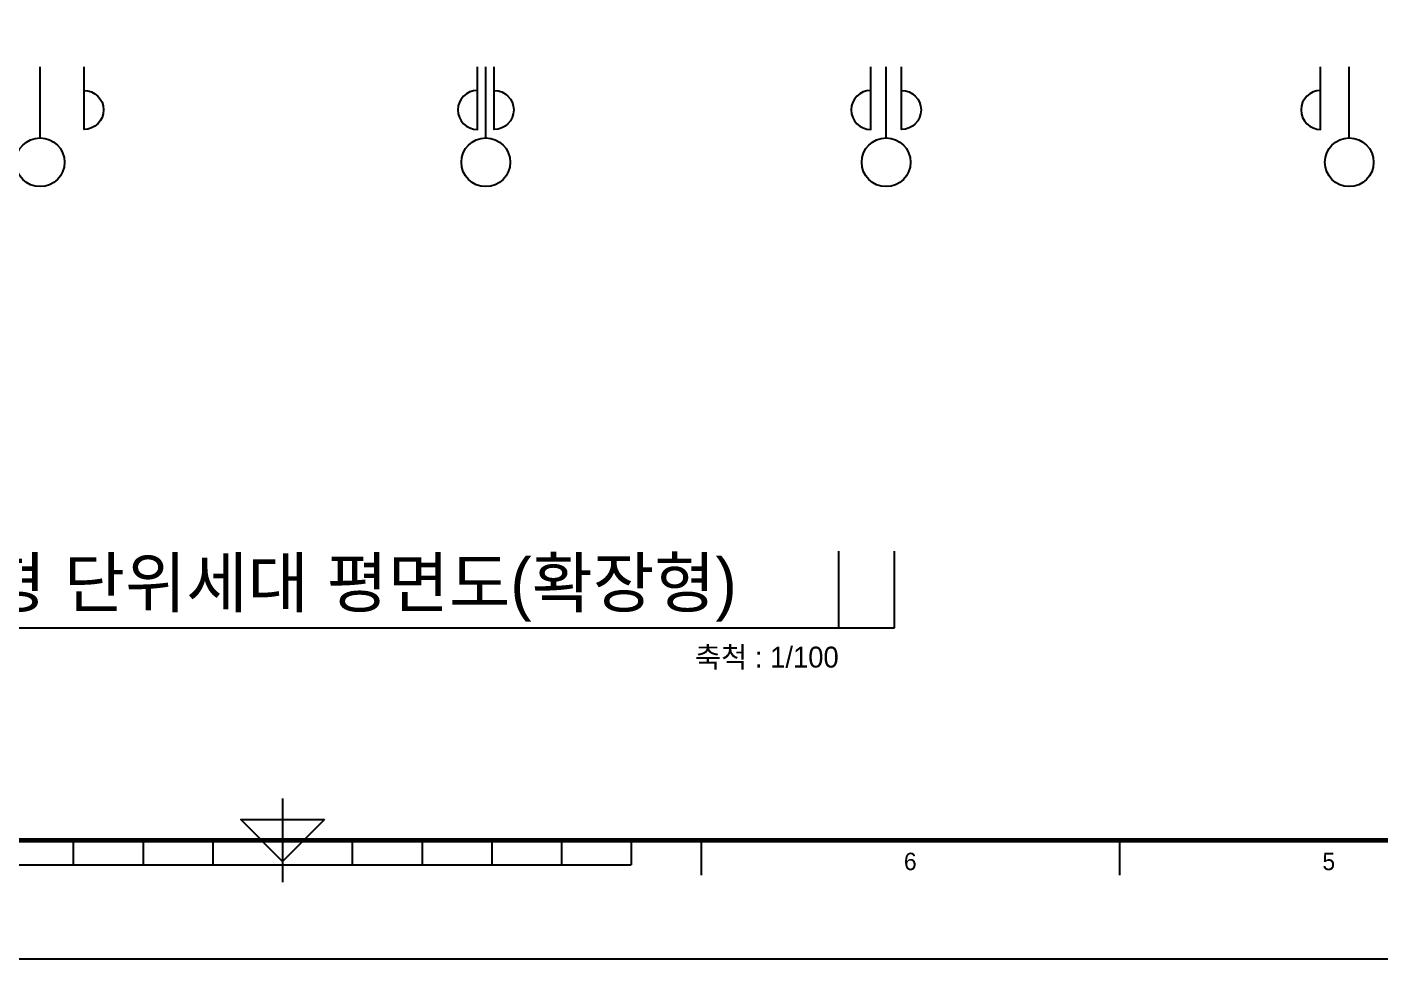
# Model space of a CAD drawing. Header units: millimetres. Extents: x -24416 to 92204, y -190080 to 23760.
# Drawn here: x 69372 to 79071, y -190080 to -183396 of the extents above; entities that cross this region are included whole.
import ezdxf
from ezdxf.enums import TextEntityAlignment as Align

# ---------------------------------------------------------------- set-up
doc = ezdxf.new("R2010")
doc.units = ezdxf.units.MM
doc.header["$LTSCALE"] = 50
doc.linetypes.add('AUDIT_D_220706163347-0', pattern=[0])
for name, color, linetype in [('A-치수', 7, 'AUDIT_D_220706163347-0'), ('AA-BORD-FORM', 7, 'Continuous'), ('AA-BORD-TEXT', 3, 'Continuous'), ('AA-XXXX-SYMB', 7, 'Continuous'), ('AA-XXXX-TEXT', 3, 'Continuous'), ('DIM', 7, 'AUDIT_D_220706163347-0')]:
    doc.layers.add(name, color=color, linetype=linetype)
doc.layers.add('Defpoint', color=135, linetype='Continuous', plot=False)
doc.styles.add('HAUD01', font='Dotum.ttf')

# ---------------------------------------------------------------- blocks, each defined once
blk = doc.blocks.new('중심')
at = {"layer": 'DIM'}
blk.add_line((-350, 0), (0, 0), dxfattribs=at)
blk.add_circle((-470, 0), 120, dxfattribs=at)
blk = doc.blocks.new('DIM-1108')
at = {"layer": 'DIM'}
for points in [[(19626.9, -207610.5, -1), (19626.9, -207890.5), (19626.9, -207440.5)], [(22446.9, -207610.5, 1), (22446.9, -207890.5), (22446.9, -207440.5)], [(22566.9, -207610.5, -1), (22566.9, -207890.5), (22566.9, -207440.5)], [(25266.9, -207610.5, 1), (25266.9, -207890.5), (25266.9, -207440.5)], [(25486.9, -207610.5, -1), (25486.9, -207890.5), (25486.9, -207440.5)], [(28491.9, -207610.5, 1), (28491.9, -207890.5), (28491.9, -207440.5)]]:
    blk.add_lwpolyline(points, format="xyb", dxfattribs=at)
at = {"layer": 'A-치수', "xscale": 1.458333333333342, "yscale": 1.458333333333342, "zscale": 1.458333333333342, "rotation": 90}
for p in [(19311.9, -207440.5), (22506.9, -207440.5), (25376.9, -207440.5), (28696.9, -207440.5)]:
    blk.add_blockref('중심', p, dxfattribs=at)
blk = doc.blocks.new('XR-FORM 청주월명')
at = {"layer": 'AA-BORD-FORM', "color": 2}
for p, q in [((421, 23), (421, 11)), ((391, 17), (391, 13.5)), ((401, 17), (401, 13.5)), ((411, 17), (411, 13.5)), ((431, 17), (431, 13.5)), ((441, 17), (441, 13.5)), ((451, 17), (451, 13.5)), ((461, 17), (461, 13.5)), ((471, 17), (471, 13.5)), ((481, 17), (481, 12)), ((541, 17), (541, 12)), ((371, 13.5), (471, 13.5))]:
    blk.add_line(p, q, dxfattribs=at)
at = {"layer": 'AA-BORD-FORM', "color": 1}
blk.add_lwpolyline([(0, 0), (841, 0), (841, 594), (0, 594)], close=True, dxfattribs=at)
at = {"layer": 'AA-BORD-FORM', "color": 2, "const_width": 0.682}
blk.add_lwpolyline([(21, 17), (21, 577), (821, 577), (821, 17)], close=True, dxfattribs=at)
at = {"layer": 'AA-BORD-FORM', "color": 2}
blk.add_lwpolyline([(427, 20), (421, 14), (415, 20)], close=True, dxfattribs=at)
at = {"layer": 'AA-BORD-TEXT', "color": 7, "style": 'HAUD01'}
for s, p in [('6', (511, 13.99)), ('5', (571, 13.99))]:
    blk.add_text(s, height=2.5, dxfattribs=at).set_placement(p, align=Align.MIDDLE_CENTER)

msp = doc.modelspace()

# ---------------------------------------------------------------- linework, layer by layer
at = {"layer": 'AA-XXXX-SYMB', "color": 3}
msp.add_line((66817.1, -187706.2), (75590.7, -187706.2), dxfattribs=at)
at = {"layer": 'Defpoint'}
for p, q in [((75190.7, -187706.2), (75190.7, -187156.2)), ((75590.7, -187706.2), (75590.7, -187156.2))]:
    msp.add_line(p, q, dxfattribs=at)

# ---------------------------------------------------------------- block references
msp.add_blockref('DIM-1108', (50153.9, 23760))
at = {"xscale": 50, "yscale": 50, "zscale": 50}
msp.add_blockref('XR-FORM 청주월명', (50153.9, -190080), dxfattribs=at)

# ---------------------------------------------------------------- texts
at = {"layer": 'AA-XXXX-TEXT', "style": 'HAUD01'}
msp.add_text('P134㎡B형 단위세대 평면도(확장형)', height=350, dxfattribs=at).set_placement((67217.1, -187556.2))
at = {"layer": 'AA-XXXX-TEXT', "insert": (75190.7, -188006.2), "char_height": 150, "attachment_point": 9, "style": 'HAUD01'}
msp.add_mtext('축척 : 1/100', dxfattribs=at)

doc.saveas('drawing.dxf')
